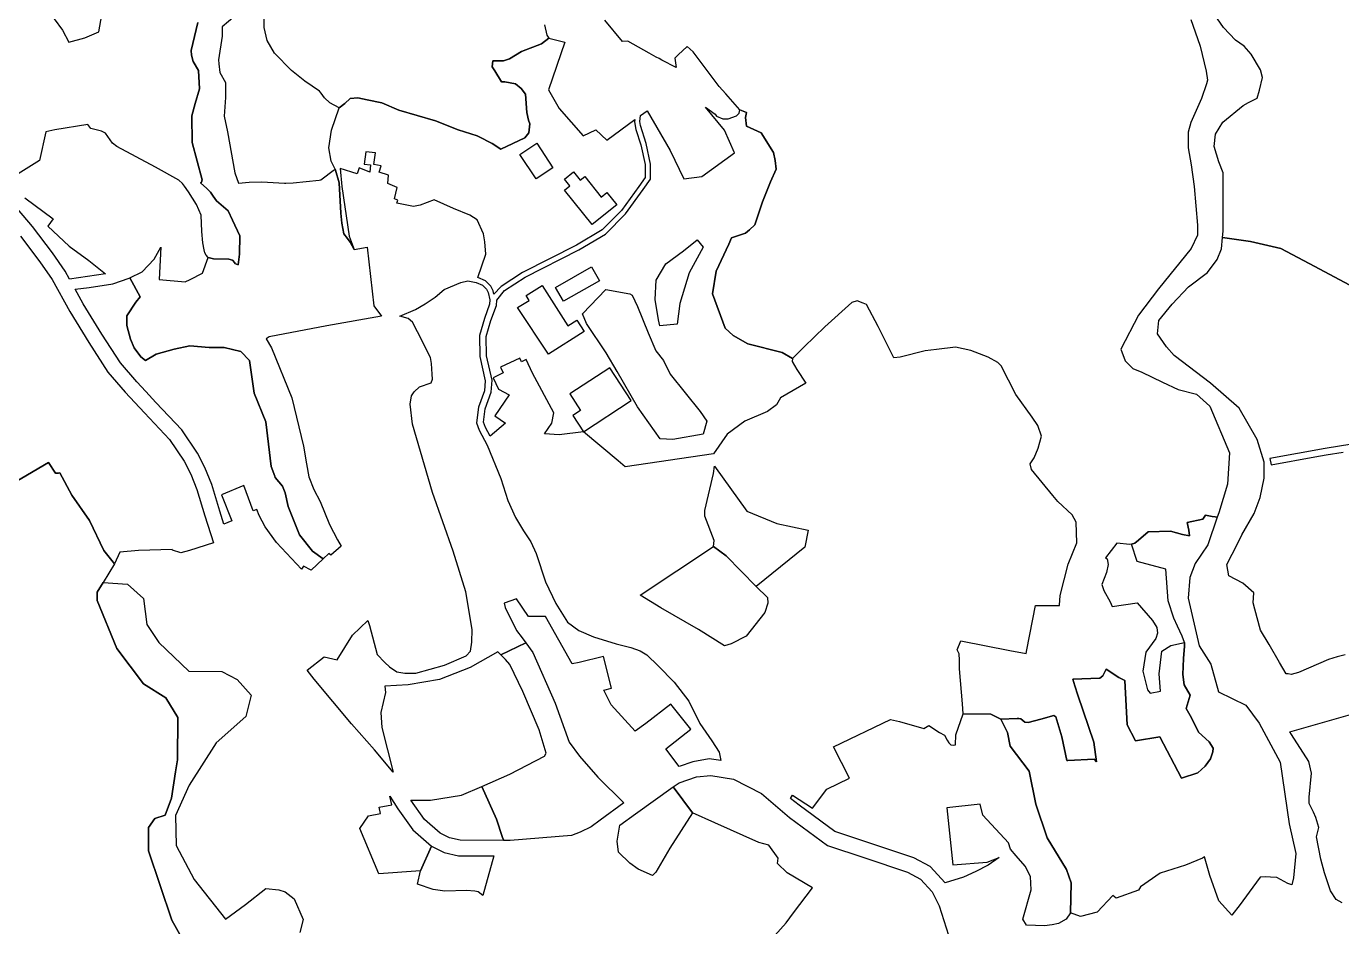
# Model space of a CAD drawing. Header units: millimetres. Extents: x 35444746 to 35449000, y 3482000 to 3488437.
# Drawn here: x 35447122 to 35447630, y 3485677 to 3486024 of the extents above; entities that cross this region are included whole.
import ezdxf

# ---------------------------------------------------------------- set-up
doc = ezdxf.new("R2010")
doc.units = ezdxf.units.MM
doc.layers.add('0203.02旱地整理', color=9, linetype='Continuous', true_color=0x808080)
doc.layers.add('0204.02水田整理', color=9, linetype='Continuous', true_color=0x808080)

msp = doc.modelspace()

# ---------------------------------------------------------------- linework, layer by layer
at = {"layer": '0203.02旱地整理', "color": 41}
for points in [[(35447188.288, 3486025.82), (35447185.812, 3486015.092), (35447185.883, 3486013.283), (35447186.524, 3486010.813), (35447188.554, 3486007.266), (35447188.919, 3486000.278), (35447187.36, 3485994.582), (35447186.074, 3485989.884), (35447186.188, 3485979.484), (35447190.032, 3485965.094), (35447189.78, 3485964.275), (35447189.305, 3485964.026), (35447191.815, 3485961.799), (35447193.249, 3485960.375), (35447194.306, 3485958.771), (35447195.489, 3485956.978), (35447200.057, 3485953.174), (35447201.71, 3485949.564), (35447204.504, 3485943.465), (35447204.375, 3485936.494), (35447203.933, 3485932.383), (35447202.599, 3485932.845), (35447202.548, 3485933.061), (35447201.735, 3485934.133), (35447200.343, 3485934.552), (35447194.343, 3485934.697), (35447192.376, 3485935.203), (35447191.561, 3485936.029), (35447190.993, 3485937.018), (35447190.755, 3485938.168), (35447190.198, 3485940.798), (35447189.816, 3485945.151), (35447189.612, 3485951.472), (35447187.753, 3485955.671), (35447184.666, 3485960.452), (35447183.195, 3485962.661), (35447182.471, 3485963.75), (35447181.002, 3485964.991), (35447172.007, 3485969.975), (35447157.123, 3485978.036), (35447155.47, 3485979.214), (35447152.707, 3485983.099), (35447151.127, 3485983.954), (35447147.066, 3485984.881), (35447145.949, 3485986.506), (35447133.232, 3485984.393), (35447129.693, 3485983.712), (35447127.298, 3485972.644), (35447116.002, 3485965.481)], [(35447188.288, 3486025.82), (35447185.812, 3486015.092), (35447185.883, 3486013.283), (35447186.524, 3486010.813), (35447188.554, 3486007.266), (35447188.919, 3486000.278), (35447187.36, 3485994.582), (35447186.074, 3485989.884), (35447186.188, 3485979.484), (35447190.032, 3485965.094), (35447189.78, 3485964.275), (35447189.305, 3485964.026), (35447191.815, 3485961.799), (35447193.249, 3485960.375), (35447194.306, 3485958.771), (35447195.489, 3485956.978), (35447200.057, 3485953.174), (35447201.71, 3485949.564), (35447204.504, 3485943.465), (35447204.375, 3485936.494), (35447203.933, 3485932.383), (35447202.599, 3485932.845), (35447202.548, 3485933.061), (35447201.735, 3485934.133), (35447200.343, 3485934.552), (35447194.343, 3485934.697), (35447192.376, 3485935.203), (35447191.561, 3485936.029), (35447190.993, 3485937.018), (35447190.755, 3485938.168), (35447190.198, 3485940.798), (35447189.816, 3485945.151), (35447189.612, 3485951.472), (35447187.753, 3485955.671), (35447184.666, 3485960.452), (35447183.195, 3485962.661), (35447182.471, 3485963.75), (35447181.002, 3485964.991), (35447172.007, 3485969.975), (35447157.123, 3485978.036), (35447155.47, 3485979.214), (35447152.707, 3485983.099), (35447151.127, 3485983.954), (35447147.066, 3485984.881), (35447145.949, 3485986.506), (35447133.232, 3485984.393), (35447129.693, 3485983.712), (35447127.298, 3485972.644), (35447116.002, 3485965.481)], [(35447132.951, 3486027.268), (35447136.113, 3486022.918), (35447138.59, 3486018.189), (35447144.762, 3486019.972), (35447150.089, 3486022.218), (35447151.276, 3486028.849)], [(35447132.951, 3486027.268), (35447136.113, 3486022.918), (35447138.59, 3486018.189), (35447144.762, 3486019.972), (35447150.089, 3486022.218), (35447151.276, 3486028.849)], [(35447121.605, 3485958.201), (35447132.474, 3485950.131), (35447130.444, 3485947.291), (35447138.683, 3485939.55), (35447146.238, 3485933.984), (35447152.65, 3485928.865), (35447145.786, 3485927.775), (35447138.856, 3485926.858), (35447137.2, 3485929.852), (35447132.277, 3485936.997), (35447124.577, 3485947.101), (35447118.783, 3485953.971)], [(35447121.605, 3485958.201), (35447132.474, 3485950.131), (35447130.444, 3485947.291), (35447138.683, 3485939.55), (35447146.238, 3485933.984), (35447152.65, 3485928.865), (35447145.786, 3485927.775), (35447138.856, 3485926.858), (35447137.2, 3485929.852), (35447132.277, 3485936.997), (35447124.577, 3485947.101), (35447118.783, 3485953.971)], [(35447119.895, 3485943.346), (35447127.418, 3485933.475), (35447132.092, 3485926.69), (35447138.959, 3485914.283), (35447146.227, 3485902.346), (35447153.644, 3485890.975), (35447160.352, 3485883.193), (35447167.714, 3485875.189), (35447177.403, 3485864.91), (35447183.038, 3485856.58), (35447185.606, 3485851.605), (35447188.005, 3485845.654), (35447191.027, 3485835.554), (35447194.412, 3485825.02), (35447185.098, 3485822.183), (35447181.756, 3485821.229), (35447178.589, 3485822.226), (35447178.428, 3485822.478), (35447165.419, 3485822.073), (35447158.252, 3485821.504), (35447156.225, 3485816.979), (35447152.077, 3485822.133), (35447146.503, 3485833.636), (35447139.69, 3485843.509), (35447135.06, 3485852.132), (35447134.548, 3485851.917), (35447133.398, 3485851.92), (35447130.738, 3485856.043), (35447097.546, 3485836.612)], [(35447119.895, 3485943.346), (35447127.418, 3485933.475), (35447132.092, 3485926.69), (35447138.959, 3485914.283), (35447146.227, 3485902.346), (35447153.644, 3485890.975), (35447160.352, 3485883.193), (35447167.714, 3485875.189), (35447177.403, 3485864.91), (35447183.038, 3485856.58), (35447185.606, 3485851.605), (35447188.005, 3485845.654), (35447191.027, 3485835.554), (35447194.412, 3485825.02), (35447185.098, 3485822.183), (35447181.756, 3485821.229), (35447178.589, 3485822.226), (35447178.428, 3485822.478), (35447165.419, 3485822.073), (35447158.252, 3485821.504), (35447156.225, 3485816.979), (35447152.077, 3485822.133), (35447146.503, 3485833.636), (35447139.69, 3485843.509), (35447135.06, 3485852.132), (35447134.548, 3485851.917), (35447133.398, 3485851.92), (35447130.738, 3485856.043), (35447097.546, 3485836.612)], [(35447185.522, 3485666.703), (35447178.349, 3485679.552), (35447169.267, 3485706.213), (35447169.28, 3485709.228), (35447169.307, 3485715.249), (35447171.787, 3485718.689), (35447175.737, 3485719.986), (35447178.122, 3485726.566), (35447179.749, 3485736.728), (35447180.484, 3485741.316), (35447180.557, 3485757.716), (35447175.999, 3485765.281), (35447167.415, 3485770.699), (35447157.137, 3485784.366), (35447149.486, 3485802.808), (35447149.521, 3485806.063), (35447151.819, 3485809.804), (35447161.192, 3485809.113), (35447167.394, 3485803.592), (35447168.627, 3485793.545), (35447173.315, 3485786.673), (35447184.896, 3485775.603), (35447197.551, 3485775.479), (35447203.507, 3485772.378), (35447208.966, 3485766.302), (35447206.856, 3485758.117), (35447195.372, 3485747.945), (35447184.967, 3485731.545), (35447179.765, 3485719.946), (35447179.965, 3485708.346), (35447186.862, 3485695.234), (35447198.951, 3485679.893), (35447206.77, 3485685.576), (35447214.602, 3485691.722), (35447219.605, 3485691.188), (35447222.058, 3485690.468), (35447225.474, 3485687.677), (35447228.949, 3485679.743), (35447227.702, 3485674.769)], [(35447185.522, 3485666.703), (35447178.349, 3485679.552), (35447169.267, 3485706.213), (35447169.28, 3485709.228), (35447169.307, 3485715.249), (35447171.787, 3485718.689), (35447175.737, 3485719.986), (35447178.122, 3485726.566), (35447179.749, 3485736.728), (35447180.484, 3485741.316), (35447180.557, 3485757.716), (35447175.999, 3485765.281), (35447167.415, 3485770.699), (35447157.137, 3485784.366), (35447149.486, 3485802.808), (35447149.521, 3485806.063), (35447151.819, 3485809.804), (35447161.192, 3485809.113), (35447167.394, 3485803.592), (35447168.627, 3485793.545), (35447173.315, 3485786.673), (35447184.896, 3485775.603), (35447197.551, 3485775.479), (35447203.507, 3485772.378), (35447208.966, 3485766.302), (35447206.856, 3485758.117), (35447195.372, 3485747.945), (35447184.967, 3485731.545), (35447179.765, 3485719.946), (35447179.965, 3485708.346), (35447186.862, 3485695.234), (35447198.951, 3485679.893), (35447206.77, 3485685.576), (35447214.602, 3485691.722), (35447219.605, 3485691.188), (35447222.058, 3485690.468), (35447225.474, 3485687.677), (35447228.949, 3485679.743), (35447227.702, 3485674.769)], [(35447402.166, 3485663.826), (35447415.242, 3485678.492), (35447418.087, 3485682.357), (35447425.437, 3485692.038), (35447415.711, 3485697.752), (35447411.955, 3485701.421), (35447412.128, 3485703.385), (35447408.549, 3485708.477), (35447404.788, 3485709.477), (35447387.794, 3485717.087), (35447379.134, 3485720.893), (35447371.684, 3485730.888), (35447373.954, 3485732.5), (35447380.753, 3485734.776), (35447386.279, 3485735.277), (35447395.022, 3485733.924), (35447405.769, 3485728.342), (35447416.605, 3485719.174), (35447431.207, 3485708.363), (35447445.673, 3485703.575), (35447462.085, 3485698.049), (35447467.04, 3485695.38), (35447471.583, 3485690.468), (35447474.334, 3485684.985), (35447477.883, 3485673.68)], [(35447402.166, 3485663.826), (35447415.242, 3485678.492), (35447418.087, 3485682.357), (35447425.437, 3485692.038), (35447415.711, 3485697.752), (35447411.955, 3485701.421), (35447412.128, 3485703.385), (35447408.549, 3485708.477), (35447404.788, 3485709.477), (35447387.794, 3485717.087), (35447379.134, 3485720.893), (35447371.684, 3485730.888), (35447373.954, 3485732.5), (35447380.753, 3485734.776), (35447386.279, 3485735.277), (35447395.022, 3485733.924), (35447405.769, 3485728.342), (35447416.605, 3485719.174), (35447431.207, 3485708.363), (35447445.673, 3485703.575), (35447462.085, 3485698.049), (35447467.04, 3485695.38), (35447471.583, 3485690.468), (35447474.334, 3485684.985), (35447477.883, 3485673.68)]]:
    msp.add_lwpolyline(points, dxfattribs=at)
for points in [[(35447323.72, 3486019.763), (35447329.955, 3486018.228), (35447323.628, 3485999.8), (35447327.738, 3485992.601), (35447336.993, 3485982.112), (35447341.811, 3485984.458), (35447346.092, 3485980.452), (35447356.963, 3485988.376), (35447356.817, 3485987.488), (35447357.327, 3485984.586), (35447359.27, 3485978.657), (35447360.913, 3485971.01), (35447360.899, 3485966.049), (35447358.448, 3485962.544), (35447351.787, 3485953.283), (35447344.292, 3485945.788), (35447334.377, 3485939.867), (35447313.615, 3485929.325), (35447305.373, 3485924.026), (35447302.527, 3485921.074), (35447302.259, 3485922.261), (35447301.368, 3485924.146), (35447299.251, 3485926.118), (35447296.371, 3485927.487), (35447299.38, 3485936.419), (35447299.02, 3485941.202), (35447298.543, 3485944.312), (35447296.032, 3485949.64), (35447293.26, 3485951.452), (35447286.952, 3485954.055), (35447279.527, 3485957.36), (35447274.039, 3485955.341), (35447271.584, 3485954.78), (35447265.086, 3485956.109), (35447265.543, 3485957.23), (35447264.157, 3485957.811), (35447265.249, 3485962.138), (35447261.58, 3485963.716), (35447261.928, 3485966.902), (35447258.338, 3485968.071), (35447259.091, 3485970.518), (35447256.276, 3485971.108), (35447256.877, 3485975.54), (35447253.156, 3485975.907), (35447252.498, 3485971.138), (35447254.906, 3485970.882), (35447254.741, 3485968.095), (35447250.582, 3485969.758), (35447249.83, 3485967.392), (35447243.269, 3485969.558), (35447243.911, 3485962.525), (35447246.76, 3485943.439), (35447248.63, 3485938.211), (35447247.037, 3485941.13), (35447246.034, 3485942.462), (35447244.675, 3485944.268), (35447243.881, 3485948.465), (35447243.496, 3485952.33), (35447242.834, 3485963.922), (35447241.47, 3485968.862), (35447241.259, 3485969.299), (35447241.053, 3485969.727), (35447239.812, 3485972.303), (35447238.903, 3485977.505), (35447239.862, 3485984.309), (35447242.859, 3485992.933), (35447244.983, 3485994.582), (35447247.055, 3485996.545), (35447250.021, 3485996.772), (35447253.639, 3485996.007), (35447259.312, 3485994.816), (35447265.88, 3485991.973), (35447280.034, 3485987.848), (35447288.692, 3485984.412), (35447296.019, 3485982.136), (35447296.606, 3485981.842), (35447301.857, 3485979.21), (35447305.178, 3485977.016), (35447314.492, 3485981.323), (35447316.076, 3485983.298), (35447316.347, 3485986.687), (35447315.86, 3485988.096), (35447315.178, 3485991.093), (35447314.718, 3485998.166), (35447313.062, 3486000.392), (35447310.837, 3486002.23), (35447306.782, 3486002.92), (35447305.433, 3486002.946), (35447302.87, 3486007.162), (35447301.848, 3486008.679), (35447302.081, 3486011.006), (35447306.255, 3486011.028), (35447308.578, 3486011.8), (35447313.159, 3486014.704), (35447320.945, 3486017.662)], [(35447323.72, 3486019.763), (35447329.955, 3486018.228), (35447323.628, 3485999.8), (35447327.738, 3485992.601), (35447336.993, 3485982.112), (35447341.811, 3485984.458), (35447346.092, 3485980.452), (35447356.963, 3485988.376), (35447356.817, 3485987.488), (35447357.327, 3485984.586), (35447359.27, 3485978.657), (35447360.913, 3485971.01), (35447360.899, 3485966.049), (35447358.448, 3485962.544), (35447351.787, 3485953.283), (35447344.292, 3485945.788), (35447334.377, 3485939.867), (35447313.615, 3485929.325), (35447305.373, 3485924.026), (35447302.527, 3485921.074), (35447302.259, 3485922.261), (35447301.368, 3485924.146), (35447299.251, 3485926.118), (35447296.371, 3485927.487), (35447299.38, 3485936.419), (35447299.02, 3485941.202), (35447298.543, 3485944.312), (35447296.032, 3485949.64), (35447293.26, 3485951.452), (35447286.952, 3485954.055), (35447279.527, 3485957.36), (35447274.039, 3485955.341), (35447271.584, 3485954.78), (35447265.086, 3485956.109), (35447265.543, 3485957.23), (35447264.157, 3485957.811), (35447265.249, 3485962.138), (35447261.58, 3485963.716), (35447261.928, 3485966.902), (35447258.338, 3485968.071), (35447259.091, 3485970.518), (35447256.276, 3485971.108), (35447256.877, 3485975.54), (35447253.156, 3485975.907), (35447252.498, 3485971.138), (35447254.906, 3485970.882), (35447254.741, 3485968.095), (35447250.582, 3485969.758), (35447249.83, 3485967.392), (35447243.269, 3485969.558), (35447243.911, 3485962.525), (35447246.76, 3485943.439), (35447248.63, 3485938.211), (35447247.037, 3485941.13), (35447246.034, 3485942.462), (35447244.675, 3485944.268), (35447243.881, 3485948.465), (35447243.496, 3485952.33), (35447242.834, 3485963.922), (35447241.47, 3485968.862), (35447241.259, 3485969.299), (35447241.053, 3485969.727), (35447239.812, 3485972.303), (35447238.903, 3485977.505), (35447239.862, 3485984.309), (35447242.859, 3485992.933), (35447244.983, 3485994.582), (35447247.055, 3485996.545), (35447250.021, 3485996.772), (35447253.639, 3485996.007), (35447259.312, 3485994.816), (35447265.88, 3485991.973), (35447280.034, 3485987.848), (35447288.692, 3485984.412), (35447296.019, 3485982.136), (35447296.606, 3485981.842), (35447301.857, 3485979.21), (35447305.178, 3485977.016), (35447314.492, 3485981.323), (35447316.076, 3485983.298), (35447316.347, 3485986.687), (35447315.86, 3485988.096), (35447315.178, 3485991.093), (35447314.718, 3485998.166), (35447313.062, 3486000.392), (35447310.837, 3486002.23), (35447306.782, 3486002.92), (35447305.433, 3486002.946), (35447302.87, 3486007.162), (35447301.848, 3486008.679), (35447302.081, 3486011.006), (35447306.255, 3486011.028), (35447308.578, 3486011.8), (35447313.159, 3486014.704), (35447320.945, 3486017.662)], [(35447384.126, 3485993.188), (35447387.868, 3485990.496), (35447388.45, 3485989.655), (35447390.792, 3485988.723), (35447392.886, 3485988.713), (35447396.076, 3485989.871), (35447397.169, 3485990.872), (35447397.426, 3485992.127), (35447399.981, 3485991.155), (35447399.635, 3485989.147), (35447399.924, 3485985.898), (35447405.617, 3485983.313), (35447410.364, 3485975.644), (35447411.018, 3485972.637), (35447411.441, 3485969.223), (35447409.25, 3485964.336), (35447406.211, 3485956.673), (35447403.157, 3485947.805), (35447401.173, 3485945.857), (35447399.527, 3485944.575), (35447394.242, 3485942.772), (35447393.147, 3485940.321), (35447388.234, 3485929.941), (35447386.814, 3485921.127), (35447391.726, 3485907.924), (35447394.863, 3485905.009), (35447400.485, 3485901.916), (35447413.732, 3485898.457), (35447417.689, 3485896.169), (35447417.601, 3485895.089), (35447419.332, 3485891.922), (35447422.915, 3485886.672), (35447413.142, 3485881.083), (35447411.526, 3485878.26), (35447408.108, 3485875.777), (35447399.394, 3485872.042), (35447392.478, 3485866.987), (35447387.192, 3485859.441), (35447353.208, 3485854.435), (35447350.512, 3485856.686), (35447337.08, 3485867.905), (35447355.55, 3485879.955), (35447347.3, 3485892.601), (35447331.823, 3485882.503), (35447335.975, 3485876.139), (35447332.982, 3485874.187), (35447337.08, 3485867.905), (35447327.686, 3485866.809), (35447322.089, 3485867.16), (35447324.886, 3485871.266), (35447325.629, 3485875.29), (35447317.404, 3485890.516), (35447314.924, 3485895.76), (35447313.184, 3485894.938), (35447312.528, 3485896.326), (35447305.118, 3485892.826), (35447306.165, 3485890.608), (35447302.212, 3485888.741), (35447304.302, 3485884.321), (35447308.428, 3485882.145), (35447302.926, 3485874.087), (35447307.024, 3485871.294), (35447301.047, 3485866.196), (35447299.253, 3485869.525), (35447298.535, 3485871.65), (35447299.157, 3485876.776), (35447301.531, 3485883.184), (35447301.806, 3485887.826), (35447299.746, 3485897.279), (35447299.565, 3485904.672), (35447301.387, 3485910.798), (35447303.476, 3485916.644), (35447303.712, 3485918.738), (35447306.65, 3485922.47), (35447314.61, 3485927.588), (35447335.345, 3485938.116), (35447345.53, 3485944.198), (35447353.313, 3485951.981), (35447360.082, 3485961.393), (35447362.896, 3485965.417), (35447362.913, 3485971.222), (35447361.212, 3485979.14), (35447359.118, 3485986.102), (35447358.847, 3485987.652), (35447359.097, 3485989.931), (35447361.617, 3485991.768), (35447370.568, 3485976.472), (35447375.793, 3485965.499), (35447382.72, 3485966.438), (35447395.343, 3485975.534), (35447391.542, 3485984.342)], [(35447384.126, 3485993.188), (35447387.868, 3485990.496), (35447388.45, 3485989.655), (35447390.792, 3485988.723), (35447392.886, 3485988.713), (35447396.076, 3485989.871), (35447397.169, 3485990.872), (35447397.426, 3485992.127), (35447399.981, 3485991.155), (35447399.635, 3485989.147), (35447399.924, 3485985.898), (35447405.617, 3485983.313), (35447410.364, 3485975.644), (35447411.018, 3485972.637), (35447411.441, 3485969.223), (35447409.25, 3485964.336), (35447406.211, 3485956.673), (35447403.157, 3485947.805), (35447401.173, 3485945.857), (35447399.527, 3485944.575), (35447394.242, 3485942.772), (35447393.147, 3485940.321), (35447388.234, 3485929.941), (35447386.814, 3485921.127), (35447391.726, 3485907.924), (35447394.863, 3485905.009), (35447400.485, 3485901.916), (35447413.732, 3485898.457), (35447417.689, 3485896.169), (35447417.601, 3485895.089), (35447419.332, 3485891.922), (35447422.915, 3485886.672), (35447413.142, 3485881.083), (35447411.526, 3485878.26), (35447408.108, 3485875.777), (35447399.394, 3485872.042), (35447392.478, 3485866.987), (35447387.192, 3485859.441), (35447353.208, 3485854.435), (35447350.512, 3485856.686), (35447337.08, 3485867.905), (35447355.55, 3485879.955), (35447347.3, 3485892.601), (35447331.823, 3485882.503), (35447335.975, 3485876.139), (35447332.982, 3485874.187), (35447337.08, 3485867.905), (35447327.686, 3485866.809), (35447322.089, 3485867.16), (35447324.886, 3485871.266), (35447325.629, 3485875.29), (35447317.404, 3485890.516), (35447314.924, 3485895.76), (35447313.184, 3485894.938), (35447312.528, 3485896.326), (35447305.118, 3485892.826), (35447306.165, 3485890.608), (35447302.212, 3485888.741), (35447304.302, 3485884.321), (35447308.428, 3485882.145), (35447302.926, 3485874.087), (35447307.024, 3485871.294), (35447301.047, 3485866.196), (35447299.253, 3485869.525), (35447298.535, 3485871.65), (35447299.157, 3485876.776), (35447301.531, 3485883.184), (35447301.806, 3485887.826), (35447299.746, 3485897.279), (35447299.565, 3485904.672), (35447301.387, 3485910.798), (35447303.476, 3485916.644), (35447303.712, 3485918.738), (35447306.65, 3485922.47), (35447314.61, 3485927.588), (35447335.345, 3485938.116), (35447345.53, 3485944.198), (35447353.313, 3485951.981), (35447360.082, 3485961.393), (35447362.896, 3485965.417), (35447362.913, 3485971.222), (35447361.212, 3485979.14), (35447359.118, 3485986.102), (35447358.847, 3485987.652), (35447359.097, 3485989.931), (35447361.617, 3485991.768), (35447370.568, 3485976.472), (35447375.793, 3485965.499), (35447382.72, 3485966.438), (35447395.343, 3485975.534), (35447391.542, 3485984.342)], [(35447312.558, 3485974.96), (35447319.04, 3485979.232), (35447325.297, 3485969.737), (35447318.815, 3485965.466)], [(35447312.558, 3485974.96), (35447319.04, 3485979.232), (35447325.297, 3485969.737), (35447318.815, 3485965.466)], [(35447340.431, 3485947.874), (35447329.735, 3485961.129), (35447331.884, 3485962.863), (35447329.799, 3485965.446), (35447333.236, 3485968.221), (35447335.875, 3485964.952), (35447337.621, 3485966.361), (35447343.974, 3485958.49), (35447346.112, 3485960.215), (35447349.903, 3485955.517)], [(35447340.431, 3485947.874), (35447329.735, 3485961.129), (35447331.884, 3485962.863), (35447329.799, 3485965.446), (35447333.236, 3485968.221), (35447335.875, 3485964.952), (35447337.621, 3485966.361), (35447343.974, 3485958.49), (35447346.112, 3485960.215), (35447349.903, 3485955.517)], [(35447380.941, 3485941.98), (35447383.243, 3485939.159), (35447377.823, 3485929.262), (35447374.296, 3485917.455), (35447373.284, 3485909.437), (35447366.536, 3485908.807), (35447366.008, 3485911.13), (35447364.687, 3485918.946), (35447365.146, 3485926.424), (35447368.854, 3485932.685), (35447375.644, 3485937.796)], [(35447380.941, 3485941.98), (35447383.243, 3485939.159), (35447377.823, 3485929.262), (35447374.296, 3485917.455), (35447373.284, 3485909.437), (35447366.536, 3485908.807), (35447366.008, 3485911.13), (35447364.687, 3485918.946), (35447365.146, 3485926.424), (35447368.854, 3485932.685), (35447375.644, 3485937.796)], [(35447329.331, 3485918.28), (35447326.281, 3485923.612), (35447340.167, 3485931.555), (35447343.217, 3485926.224)], [(35447329.331, 3485918.28), (35447326.281, 3485923.612), (35447340.167, 3485931.555), (35447343.217, 3485926.224)], [(35447162.153, 3485927.304), (35447166.12, 3485919.931), (35447164.449, 3485917.901), (35447160.902, 3485912.617), (35447160.959, 3485908.942), (35447162.394, 3485903.706), (35447163.734, 3485900.268), (35447166.324, 3485896.904), (35447168.168, 3485895.407), (35447172.237, 3485897.915), (35447179.188, 3485899.751), (35447185.26, 3485901.022), (35447192.714, 3485900.48), (35447198.532, 3485900.442), (35447204.869, 3485898.924), (35447208.293, 3485895.461), (35447210.011, 3485882.834), (35447214.606, 3485871.744), (35447216.621, 3485854.527), (35447217.969, 3485850.76), (35447218.149, 3485850.257), (35447221.034, 3485846.978), (35447221.999, 3485844.351), (35447223.192, 3485839.102), (35447227.541, 3485828.181), (35447232.576, 3485821.841), (35447236.733, 3485818.942), (35447232.032, 3485814.499), (35447229.057, 3485816.121), (35447228.375, 3485814.869), (35447218.736, 3485825.225), (35447214.292, 3485831.206), (35447211.957, 3485835.625), (35447211.097, 3485837.989), (35447209.716, 3485837.398), (35447206.045, 3485847.184), (35447197.397, 3485843.636), (35447201.435, 3485833.565), (35447198.369, 3485832.317), (35447196.758, 3485837.332), (35447193.674, 3485847.64), (35447191.066, 3485854.108), (35447188.207, 3485859.648), (35447182.101, 3485868.673), (35447172.105, 3485879.278), (35447168.295, 3485883.42), (35447164.834, 3485887.184), (35447158.45, 3485894.589), (35447151.303, 3485905.546), (35447144.148, 3485917.297), (35447141.041, 3485922.91), (35447146.391, 3485923.618), (35447155.501, 3485925.066), (35447161.833, 3485927.144)], [(35447162.153, 3485927.304), (35447166.12, 3485919.931), (35447164.449, 3485917.901), (35447160.902, 3485912.617), (35447160.959, 3485908.942), (35447162.394, 3485903.706), (35447163.734, 3485900.268), (35447166.324, 3485896.904), (35447168.168, 3485895.407), (35447172.237, 3485897.915), (35447179.188, 3485899.751), (35447185.26, 3485901.022), (35447192.714, 3485900.48), (35447198.532, 3485900.442), (35447204.869, 3485898.924), (35447208.293, 3485895.461), (35447210.011, 3485882.834), (35447214.606, 3485871.744), (35447216.621, 3485854.527), (35447217.969, 3485850.76), (35447218.149, 3485850.257), (35447221.034, 3485846.978), (35447221.999, 3485844.351), (35447223.192, 3485839.102), (35447227.541, 3485828.181), (35447232.576, 3485821.841), (35447236.733, 3485818.942), (35447232.032, 3485814.499), (35447229.057, 3485816.121), (35447228.375, 3485814.869), (35447218.736, 3485825.225), (35447214.292, 3485831.206), (35447211.957, 3485835.625), (35447211.097, 3485837.989), (35447209.716, 3485837.398), (35447206.045, 3485847.184), (35447197.397, 3485843.636), (35447201.435, 3485833.565), (35447198.369, 3485832.317), (35447196.758, 3485837.332), (35447193.674, 3485847.64), (35447191.066, 3485854.108), (35447188.207, 3485859.648), (35447182.101, 3485868.673), (35447172.105, 3485879.278), (35447168.295, 3485883.42), (35447164.834, 3485887.184), (35447158.45, 3485894.589), (35447151.303, 3485905.546), (35447144.148, 3485917.297), (35447141.041, 3485922.91), (35447146.391, 3485923.618), (35447155.501, 3485925.066), (35447161.833, 3485927.144)], [(35447266.259, 3485912.549), (35447272.329, 3485915.153), (35447276.038, 3485917.332), (35447279.917, 3485919.809), (35447283.382, 3485922.759), (35447289.739, 3485925.459), (35447292.52, 3485926.19), (35447295.745, 3485925.571), (35447298.113, 3485924.445), (35447299.724, 3485922.944), (35447300.358, 3485921.604), (35447300.971, 3485918.888), (35447300.902, 3485917.166), (35447298.92, 3485911.619), (35447296.956, 3485905.017), (35447297.154, 3485896.967), (35447299.19, 3485887.622), (35447298.959, 3485883.724), (35447296.613, 3485877.392), (35447295.883, 3485871.378), (35447296.861, 3485868.486), (35447299.944, 3485862.762), (35447305.262, 3485849.87), (35447307.94, 3485841.458), (35447310.899, 3485834.867), (35447314.007, 3485829.736), (35447316.808, 3485825.505), (35447318.902, 3485820.952), (35447322.401, 3485810.022), (35447326.484, 3485801.632), (35447330.975, 3485794.532), (35447335.264, 3485791.307), (35447340.948, 3485788.778), (35447349.642, 3485786.168), (35447355.359, 3485784.691), (35447359.002, 3485783.382), (35447361.55, 3485781.88), (35447365.91, 3485777.636), (35447372.12, 3485771.37), (35447377.746, 3485764.032), (35447381.918, 3485755.428), (35447386.587, 3485748.729), (35447389.437, 3485744.259), (35447390.05, 3485741.067), (35447385.525, 3485741.755), (35447379.25, 3485740.6), (35447373.963, 3485738.814), (35447368.844, 3485745.559), (35447378.498, 3485753.146), (35447370.832, 3485762.901), (35447361.178, 3485755.314), (35447357.033, 3485752.474), (35447347.735, 3485762.59), (35447344.959, 3485768.285), (35447347.854, 3485769.014), (35447344.766, 3485781.271), (35447335.46, 3485778.927), (35447332.761, 3485778.401), (35447322.488, 3485796.667), (35447315.942, 3485796.667), (35447311.226, 3485803.509), (35447306.507, 3485801.843), (35447306.856, 3485800.158), (35447311.296, 3485791.257), (35447313.495, 3485788.447), (35447314.895, 3485786.508), (35447305.165, 3485781.869), (35447303.99, 3485783.013), (35447293.333, 3485777.011), (35447281.538, 3485772.323), (35447269.427, 3485770.253), (35447260.432, 3485769.805), (35447260.753, 3485767.318), (35447258.967, 3485759.595), (35447259.268, 3485753.863), (35447263.655, 3485736.562), (35447256.441, 3485745.264), (35447247.621, 3485755.205), (35447233.264, 3485772.483), (35447230.471, 3485775.954), (35447236.999, 3485781.124), (35447242.017, 3485779.948), (35447248.053, 3485789.43), (35447253.886, 3485795.079), (35447254.497, 3485793.189), (35447257.554, 3485781.954), (35447260.442, 3485778.884), (35447262.318, 3485777.23), (35447265.096, 3485775.323), (35447268.212, 3485774.81), (35447272.48, 3485774.782), (35447283.417, 3485777.91), (35447291.895, 3485781.546), (35447293.466, 3485783.26), (35447294.064, 3485786.785), (35447294.179, 3485791.627), (35447291.649, 3485806.171), (35447286.83, 3485821.88), (35447278.855, 3485844.505), (35447271.152, 3485870.903), (35447270.3, 3485878.542), (35447270.814, 3485881.822), (35447271.809, 3485883.293), (35447273.793, 3485885.331), (35447278.316, 3485886.778), (35447278.818, 3485888.17), (35447278.749, 3485890.141), (35447278.448, 3485894.247), (35447278.135, 3485896.547), (35447273.113, 3485906.512), (35447271.168, 3485910.218), (35447269.454, 3485911.625)], [(35447266.259, 3485912.549), (35447272.329, 3485915.153), (35447276.038, 3485917.332), (35447279.917, 3485919.809), (35447283.382, 3485922.759), (35447289.739, 3485925.459), (35447292.52, 3485926.19), (35447295.745, 3485925.571), (35447298.113, 3485924.445), (35447299.724, 3485922.944), (35447300.358, 3485921.604), (35447300.971, 3485918.888), (35447300.902, 3485917.166), (35447298.92, 3485911.619), (35447296.956, 3485905.017), (35447297.154, 3485896.967), (35447299.19, 3485887.622), (35447298.959, 3485883.724), (35447296.613, 3485877.392), (35447295.883, 3485871.378), (35447296.861, 3485868.486), (35447299.944, 3485862.762), (35447305.262, 3485849.87), (35447307.94, 3485841.458), (35447310.899, 3485834.867), (35447314.007, 3485829.736), (35447316.808, 3485825.505), (35447318.902, 3485820.952), (35447322.401, 3485810.022), (35447326.484, 3485801.632), (35447330.975, 3485794.532), (35447335.264, 3485791.307), (35447340.948, 3485788.778), (35447349.642, 3485786.168), (35447355.359, 3485784.691), (35447359.002, 3485783.382), (35447361.55, 3485781.88), (35447365.91, 3485777.636), (35447372.12, 3485771.37), (35447377.746, 3485764.032), (35447381.918, 3485755.428), (35447386.587, 3485748.729), (35447389.437, 3485744.259), (35447390.05, 3485741.067), (35447385.525, 3485741.755), (35447379.25, 3485740.6), (35447373.963, 3485738.814), (35447368.844, 3485745.559), (35447378.498, 3485753.146), (35447370.832, 3485762.901), (35447361.178, 3485755.314), (35447357.033, 3485752.474), (35447347.735, 3485762.59), (35447344.959, 3485768.285), (35447347.854, 3485769.014), (35447344.766, 3485781.271), (35447335.46, 3485778.927), (35447332.761, 3485778.401), (35447322.488, 3485796.667), (35447315.942, 3485796.667), (35447311.226, 3485803.509), (35447306.507, 3485801.843), (35447306.856, 3485800.158), (35447311.296, 3485791.257), (35447313.495, 3485788.447), (35447314.895, 3485786.508), (35447305.165, 3485781.869), (35447303.99, 3485783.013), (35447293.333, 3485777.011), (35447281.538, 3485772.323), (35447269.427, 3485770.253), (35447260.432, 3485769.805), (35447260.753, 3485767.318), (35447258.967, 3485759.595), (35447259.268, 3485753.863), (35447263.655, 3485736.562), (35447256.441, 3485745.264), (35447247.621, 3485755.205), (35447233.264, 3485772.483), (35447230.471, 3485775.954), (35447236.999, 3485781.124), (35447242.017, 3485779.948), (35447248.053, 3485789.43), (35447253.886, 3485795.079), (35447254.497, 3485793.189), (35447257.554, 3485781.954), (35447260.442, 3485778.884), (35447262.318, 3485777.23), (35447265.096, 3485775.323), (35447268.212, 3485774.81), (35447272.48, 3485774.782), (35447283.417, 3485777.91), (35447291.895, 3485781.546), (35447293.466, 3485783.26), (35447294.064, 3485786.785), (35447294.179, 3485791.627), (35447291.649, 3485806.171), (35447286.83, 3485821.88), (35447278.855, 3485844.505), (35447271.152, 3485870.903), (35447270.3, 3485878.542), (35447270.814, 3485881.822), (35447271.809, 3485883.293), (35447273.793, 3485885.331), (35447278.316, 3485886.778), (35447278.818, 3485888.17), (35447278.749, 3485890.141), (35447278.448, 3485894.247), (35447278.135, 3485896.547), (35447273.113, 3485906.512), (35447271.168, 3485910.218), (35447269.454, 3485911.625)], [(35447337.297, 3485906.633), (35447323.573, 3485897.894), (35447311.7, 3485915.817), (35447316.134, 3485918.632), (35447314.968, 3485920.468), (35447321.168, 3485924.404), (35447331.063, 3485908.818), (35447334.509, 3485911.012)], [(35447337.297, 3485906.633), (35447323.573, 3485897.894), (35447311.7, 3485915.817), (35447316.134, 3485918.632), (35447314.968, 3485920.468), (35447321.168, 3485924.404), (35447331.063, 3485908.818), (35447334.509, 3485911.012)], [(35447345.677, 3485922.757), (35447354.969, 3485921.111), (35447355.872, 3485920.695), (35447357.991, 3485916.242), (35447362.059, 3485906.102), (35447364.989, 3485899.094), (35447367.934, 3485895.378), (35447370.543, 3485890.182), (35447382.139, 3485875.775), (35447384.67, 3485871.98), (35447383.249, 3485866.971), (35447371.579, 3485864.915), (35447366.643, 3485865.185), (35447357.978, 3485877.567), (35447350.141, 3485891.181), (35447345.813, 3485898.442), (35447338.212, 3485909.75), (35447336.666, 3485913.46)], [(35447345.677, 3485922.757), (35447354.969, 3485921.111), (35447355.872, 3485920.695), (35447357.991, 3485916.242), (35447362.059, 3485906.102), (35447364.989, 3485899.094), (35447367.934, 3485895.378), (35447370.543, 3485890.182), (35447382.139, 3485875.775), (35447384.67, 3485871.98), (35447383.249, 3485866.971), (35447371.579, 3485864.915), (35447366.643, 3485865.185), (35447357.978, 3485877.567), (35447350.141, 3485891.181), (35447345.813, 3485898.442), (35447338.212, 3485909.75), (35447336.666, 3485913.46)], [(35447387.62, 3485854.723), (35447400.065, 3485837.351), (35447411.667, 3485832.535), (35447423.727, 3485830.019), (35447422.49, 3485823.463), (35447403.748, 3485808.289), (35447392.09, 3485820.055), (35447387.301, 3485823.69), (35447387.476, 3485825.989), (35447383.906, 3485835.365), (35447383.916, 3485837.499), (35447387.266, 3485851.77)], [(35447387.62, 3485854.723), (35447400.065, 3485837.351), (35447411.667, 3485832.535), (35447423.727, 3485830.019), (35447422.49, 3485823.463), (35447403.748, 3485808.289), (35447392.09, 3485820.055), (35447387.301, 3485823.69), (35447387.476, 3485825.989), (35447383.906, 3485835.365), (35447383.916, 3485837.499), (35447387.266, 3485851.77)], [(35447581.543, 3485834.947), (35447577.917, 3485824.324), (35447572.996, 3485817.108), (35447570.947, 3485811.73), (35447570.316, 3485803.734), (35447574.556, 3485785.301), (35447579.075, 3485778.29), (35447582.046, 3485767.532), (35447592.641, 3485762.431), (35447597.73, 3485755.541), (35447605.886, 3485740.409), (35447609.332, 3485716.729), (35447611.86, 3485705.205), (35447610.996, 3485695.877), (35447610.352, 3485693.071), (35447608.778, 3485693.671), (35447604.598, 3485695.999), (35447602.092, 3485696.139), (35447600.334, 3485696.237), (35447598.068, 3485696.085), (35447593.915, 3485690.311), (35447590.398, 3485685.549), (35447587.191, 3485681.384), (35447582.133, 3485686.914), (35447578.682, 3485696.772), (35447576.627, 3485703.89), (35447575.895, 3485703.448), (35447569.327, 3485700.691), (35447559.498, 3485697.616), (35447551.968, 3485692.394), (35447551.247, 3485691.116), (35447542.622, 3485687.942), (35447541.241, 3485689.037), (35447535.19, 3485682.564), (35447528.763, 3485680.971), (35447524.948, 3485682.282), (35447525.217, 3485693.927), (35447523.432, 3485699.042), (35447515.919, 3485711.267), (35447511.54, 3485724.217), (35447508.971, 3485736.993), (35447501.693, 3485746.665), (35447500.65, 3485751.941), (35447498.146, 3485757.073), (35447504.343, 3485757.282), (35447505.029, 3485757.305), (35447505.855, 3485757.136), (35447507.337, 3485755.888), (35447508.576, 3485755.716), (35447513.544, 3485757.013), (35447518.513, 3485758.476), (35447519.336, 3485757.892), (35447521.612, 3485750.191), (35447523.584, 3485741.154), (35447523.889, 3485741.166), (35447534.09, 3485741.555), (35447535.051, 3485740.642), (35447533.913, 3485748.13), (35447527.753, 3485766.29), (35447526.608, 3485769.913), (35447525.81, 3485772.438), (35447536.247, 3485772.886), (35447537.416, 3485773.794), (35447538.741, 3485776.292), (35447543.544, 3485773.128), (35447545.874, 3485771.937), (35447546.861, 3485754.805), (35447549.991, 3485748.715), (35447559.469, 3485750.192), (35447567.714, 3485734.295), (35447574.033, 3485736.29), (35447576.885, 3485738.864), (35447578.987, 3485741.692), (35447579.813, 3485744.5), (35447580.048, 3485745.893), (35447578.389, 3485748.241), (35447574.374, 3485752.081), (35447571.675, 3485757.566), (35447569.603, 3485761.173), (35447571.148, 3485766.343), (35447568.85, 3485770.344), (35447568.339, 3485774.273), (35447568.539, 3485780.484), (35447568.956, 3485785.253), (35447568.963, 3485786.681), (35447568.037, 3485789.127), (35447566.251, 3485792.966), (35447564.81, 3485796.076), (35447562.576, 3485802.727), (35447561.788, 3485814.984), (35447550.641, 3485817.826), (35447548.458, 3485824.605), (35447549.724, 3485824.928), (35447551.147, 3485826.088), (35447554.94, 3485829.268), (35447563.493, 3485829.611), (35447568.166, 3485828.249), (35447570.922, 3485827.817), (35447570.599, 3485829.992), (35447570.01, 3485832.948), (35447575.995, 3485834.242), (35447577.093, 3485835.745), (35447579.543, 3485835.243), (35447580.717, 3485835.069)], [(35447581.543, 3485834.947), (35447577.917, 3485824.324), (35447572.996, 3485817.108), (35447570.947, 3485811.73), (35447570.316, 3485803.734), (35447574.556, 3485785.301), (35447579.075, 3485778.29), (35447582.046, 3485767.532), (35447592.641, 3485762.431), (35447597.73, 3485755.541), (35447605.886, 3485740.409), (35447609.332, 3485716.729), (35447611.86, 3485705.205), (35447610.996, 3485695.877), (35447610.352, 3485693.071), (35447608.778, 3485693.671), (35447604.598, 3485695.999), (35447602.092, 3485696.139), (35447600.334, 3485696.237), (35447598.068, 3485696.085), (35447593.915, 3485690.311), (35447590.398, 3485685.549), (35447587.191, 3485681.384), (35447582.133, 3485686.914), (35447578.682, 3485696.772), (35447576.627, 3485703.89), (35447575.895, 3485703.448), (35447569.327, 3485700.691), (35447559.498, 3485697.616), (35447551.968, 3485692.394), (35447551.247, 3485691.116), (35447542.622, 3485687.942), (35447541.241, 3485689.037), (35447535.19, 3485682.564), (35447528.763, 3485680.971), (35447524.948, 3485682.282), (35447525.217, 3485693.927), (35447523.432, 3485699.042), (35447515.919, 3485711.267), (35447511.54, 3485724.217), (35447508.971, 3485736.993), (35447501.693, 3485746.665), (35447500.65, 3485751.941), (35447498.146, 3485757.073), (35447504.343, 3485757.282), (35447505.029, 3485757.305), (35447505.855, 3485757.136), (35447507.337, 3485755.888), (35447508.576, 3485755.716), (35447513.544, 3485757.013), (35447518.513, 3485758.476), (35447519.336, 3485757.892), (35447521.612, 3485750.191), (35447523.584, 3485741.154), (35447523.889, 3485741.166), (35447534.09, 3485741.555), (35447535.051, 3485740.642), (35447533.913, 3485748.13), (35447527.753, 3485766.29), (35447526.608, 3485769.913), (35447525.81, 3485772.438), (35447536.247, 3485772.886), (35447537.416, 3485773.794), (35447538.741, 3485776.292), (35447543.544, 3485773.128), (35447545.874, 3485771.937), (35447546.861, 3485754.805), (35447549.991, 3485748.715), (35447559.469, 3485750.192), (35447567.714, 3485734.295), (35447574.033, 3485736.29), (35447576.885, 3485738.864), (35447578.987, 3485741.692), (35447579.813, 3485744.5), (35447580.048, 3485745.893), (35447578.389, 3485748.241), (35447574.374, 3485752.081), (35447571.675, 3485757.566), (35447569.603, 3485761.173), (35447571.148, 3485766.343), (35447568.85, 3485770.344), (35447568.339, 3485774.273), (35447568.539, 3485780.484), (35447568.956, 3485785.253), (35447568.963, 3485786.681), (35447568.037, 3485789.127), (35447566.251, 3485792.966), (35447564.81, 3485796.076), (35447562.576, 3485802.727), (35447561.788, 3485814.984), (35447550.641, 3485817.826), (35447548.458, 3485824.605), (35447549.724, 3485824.928), (35447551.147, 3485826.088), (35447554.94, 3485829.268), (35447563.493, 3485829.611), (35447568.166, 3485828.249), (35447570.922, 3485827.817), (35447570.599, 3485829.992), (35447570.01, 3485832.948), (35447575.995, 3485834.242), (35447577.093, 3485835.745), (35447579.543, 3485835.243), (35447580.717, 3485835.069)], [(35447314.895, 3485786.508), (35447317.579, 3485782.789), (35447326.218, 3485763.252), (35447331.615, 3485748.217), (35447335.506, 3485742.815), (35447342.647, 3485734.705), (35447352.663, 3485724.723), (35447343.52, 3485718.092), (35447339.999, 3485715.554), (35447335.821, 3485713.414), (35447332.483, 3485712.188), (35447308.776, 3485710.232), (35447306.306, 3485710.244), (35447305.897, 3485711.458), (35447303.555, 3485718.406), (35447297.822, 3485731.065), (35447297.921, 3485731.108), (35447308.633, 3485735.789), (35447322.091, 3485742.768), (35447322.751, 3485743.911), (35447320.009, 3485752.929), (35447313.692, 3485767.694), (35447308.664, 3485778.195), (35447306.999, 3485780.085), (35447305.165, 3485781.869)], [(35447314.895, 3485786.508), (35447317.579, 3485782.789), (35447326.218, 3485763.252), (35447331.615, 3485748.217), (35447335.506, 3485742.815), (35447342.647, 3485734.705), (35447352.663, 3485724.723), (35447343.52, 3485718.092), (35447339.999, 3485715.554), (35447335.821, 3485713.414), (35447332.483, 3485712.188), (35447308.776, 3485710.232), (35447306.306, 3485710.244), (35447305.897, 3485711.458), (35447303.555, 3485718.406), (35447297.822, 3485731.065), (35447297.921, 3485731.108), (35447308.633, 3485735.789), (35447322.091, 3485742.768), (35447322.751, 3485743.911), (35447320.009, 3485752.929), (35447313.692, 3485767.694), (35447308.664, 3485778.195), (35447306.999, 3485780.085), (35447305.165, 3485781.869)], [(35447483.576, 3485759.093), (35447494.2, 3485758.989), (35447498.146, 3485757.073), (35447500.65, 3485751.941), (35447501.693, 3485746.665), (35447508.971, 3485736.993), (35447511.54, 3485724.217), (35447515.919, 3485711.267), (35447523.432, 3485699.042), (35447525.217, 3485693.927), (35447524.948, 3485682.282), (35447523.328, 3485679.869), (35447520.357, 3485678.238), (35447517.844, 3485677.641), (35447514.923, 3485677.293), (35447507.989, 3485677.539), (35447506.588, 3485679.931), (35447509.753, 3485691.246), (35447509.572, 3485696.287), (35447507.417, 3485700.276), (35447503.988, 3485704.368), (35447501.819, 3485706.955), (35447500.997, 3485709.286), (35447491.084, 3485720.05), (35447490.093, 3485724.239), (35447477.237, 3485722.825), (35447479.625, 3485700.874), (35447492.764, 3485701.874), (35447497.483, 3485703.724), (35447493.241, 3485700.758), (35447488.458, 3485698.318), (35447483.723, 3485696.123), (35447476.565, 3485693.918), (35447470.766, 3485700.188), (35447464.482, 3485703.573), (35447447.573, 3485709.266), (35447434.005, 3485713.757), (35447420.332, 3485723.88), (35447416.955, 3485726.504), (35447417.671, 3485727.695), (35447425.497, 3485722.7), (35447430.973, 3485730.067), (35447439.746, 3485734.241), (35447433.48, 3485746.347), (35447455.525, 3485756.946), (35447458.972, 3485756.2), (35447468.441, 3485753.509), (35447470.311, 3485754.63), (35447474.412, 3485751.896), (35447476.381, 3485750.818), (35447477.442, 3485748.921), (35447478.013, 3485747.931), (35447478.75, 3485747.188), (35447479.901, 3485747.018), (35447480.642, 3485747.179), (35447480.741, 3485750.962)], [(35447483.576, 3485759.093), (35447494.2, 3485758.989), (35447498.146, 3485757.073), (35447500.65, 3485751.941), (35447501.693, 3485746.665), (35447508.971, 3485736.993), (35447511.54, 3485724.217), (35447515.919, 3485711.267), (35447523.432, 3485699.042), (35447525.217, 3485693.927), (35447524.948, 3485682.282), (35447523.328, 3485679.869), (35447520.357, 3485678.238), (35447517.844, 3485677.641), (35447514.923, 3485677.293), (35447507.989, 3485677.539), (35447506.588, 3485679.931), (35447509.753, 3485691.246), (35447509.572, 3485696.287), (35447507.417, 3485700.276), (35447503.988, 3485704.368), (35447501.819, 3485706.955), (35447500.997, 3485709.286), (35447491.084, 3485720.05), (35447490.093, 3485724.239), (35447477.237, 3485722.825), (35447479.625, 3485700.874), (35447492.764, 3485701.874), (35447497.483, 3485703.724), (35447493.241, 3485700.758), (35447488.458, 3485698.318), (35447483.723, 3485696.123), (35447476.565, 3485693.918), (35447470.766, 3485700.188), (35447464.482, 3485703.573), (35447447.573, 3485709.266), (35447434.005, 3485713.757), (35447420.332, 3485723.88), (35447416.955, 3485726.504), (35447417.671, 3485727.695), (35447425.497, 3485722.7), (35447430.973, 3485730.067), (35447439.746, 3485734.241), (35447433.48, 3485746.347), (35447455.525, 3485756.946), (35447458.972, 3485756.2), (35447468.441, 3485753.509), (35447470.311, 3485754.63), (35447474.412, 3485751.896), (35447476.381, 3485750.818), (35447477.442, 3485748.921), (35447478.013, 3485747.931), (35447478.75, 3485747.188), (35447479.901, 3485747.018), (35447480.642, 3485747.179), (35447480.741, 3485750.962)], [(35447297.822, 3485731.065), (35447303.555, 3485718.406), (35447305.897, 3485711.458), (35447306.306, 3485710.244), (35447289.518, 3485710.326), (35447285.364, 3485711.272), (35447281.833, 3485713.077), (35447275.776, 3485718.356), (35447270.434, 3485725.858), (35447278.132, 3485725.778), (35447290.094, 3485727.688)], [(35447297.822, 3485731.065), (35447303.555, 3485718.406), (35447305.897, 3485711.458), (35447306.306, 3485710.244), (35447289.518, 3485710.326), (35447285.364, 3485711.272), (35447281.833, 3485713.077), (35447275.776, 3485718.356), (35447270.434, 3485725.858), (35447278.132, 3485725.778), (35447290.094, 3485727.688)], [(35447371.684, 3485730.888), (35447379.134, 3485720.893), (35447370.394, 3485707.343), (35447365.042, 3485698.017), (35447363.731, 3485696.799), (35447358.193, 3485699.191), (35447355.013, 3485701.529), (35447350.575, 3485705.777), (35447350.039, 3485709.987), (35447351.06, 3485716.149), (35447357.14, 3485720.558)], [(35447371.684, 3485730.888), (35447379.134, 3485720.893), (35447370.394, 3485707.343), (35447365.042, 3485698.017), (35447363.731, 3485696.799), (35447358.193, 3485699.191), (35447355.013, 3485701.529), (35447350.575, 3485705.777), (35447350.039, 3485709.987), (35447351.06, 3485716.149), (35447357.14, 3485720.558)], [(35447262.401, 3485727.328), (35447265.452, 3485722.51), (35447271.3, 3485714.299), (35447278.446, 3485708.07), (35447274.283, 3485698.557), (35447258.209, 3485697.349), (35447250.837, 3485714.897), (35447254.166, 3485719.712), (35447258.814, 3485720.62), (35447258.342, 3485723.039), (35447263.114, 3485723.97)], [(35447262.401, 3485727.328), (35447265.452, 3485722.51), (35447271.3, 3485714.299), (35447278.446, 3485708.07), (35447274.283, 3485698.557), (35447258.209, 3485697.349), (35447250.837, 3485714.897), (35447254.166, 3485719.712), (35447258.814, 3485720.62), (35447258.342, 3485723.039), (35447263.114, 3485723.97)], [(35447278.446, 3485708.07), (35447283.3, 3485705.588), (35447288.829, 3485704.33), (35447302.549, 3485704.263), (35447298.305, 3485689.072), (35447296.452, 3485690.443), (35447295.121, 3485690.754), (35447292.021, 3485690.931), (35447283.614, 3485690.724), (35447279.055, 3485691.39), (35447273.027, 3485693.384), (35447274.283, 3485698.557)], [(35447278.446, 3485708.07), (35447283.3, 3485705.588), (35447288.829, 3485704.33), (35447302.549, 3485704.263), (35447298.305, 3485689.072), (35447296.452, 3485690.443), (35447295.121, 3485690.754), (35447292.021, 3485690.931), (35447283.614, 3485690.724), (35447279.055, 3485691.39), (35447273.027, 3485693.384), (35447274.283, 3485698.557)]]:
    msp.add_lwpolyline(points, close=True, dxfattribs=at)
at = {"layer": '0204.02水田整理', "color": 51}
for points in [[(35447205.105, 3486030.351), (35447197.73, 3486024.172), (35447197.746, 3486020.494), (35447196.288, 3486011.368), (35447196.452, 3486009.863), (35447196.816, 3486006.504), (35447199.016, 3486002.731), (35447199.016, 3485996.84), (35447198.552, 3485989.654), (35447199.717, 3485983.595), (35447202.659, 3485967.832), (35447204.059, 3485963.827), (35447208.139, 3485964.198), (35447213.081, 3485964.33), (35447221.771, 3485963.863), (35447222.296, 3485963.835), (35447225.143, 3485963.99), (35447235.105, 3485965.011), (35447235.812, 3485965.166), (35447236.287, 3485965.526), (35447240.558, 3485968.768), (35447241.259, 3485969.299), (35447241.47, 3485968.862), (35447242.834, 3485963.922), (35447243.496, 3485952.33), (35447243.881, 3485948.465), (35447244.675, 3485944.268), (35447246.034, 3485942.462), (35447247.037, 3485941.13), (35447248.63, 3485938.211), (35447253.696, 3485939.098), (35447256.277, 3485916.574), (35447259.2, 3485912.514), (35447238.081, 3485908.798), (35447215.892, 3485904.514), (35447214.738, 3485903.783), (35447216.767, 3485900.322), (35447224.599, 3485880.981), (35447229.071, 3485862.402), (35447230.289, 3485855.61), (35447231.208, 3485850.486), (35447233.121, 3485845.651), (35447235.51, 3485840.979), (35447239.08, 3485832.151), (35447242.231, 3485826.267), (35447243.659, 3485823.789), (35447239.61, 3485820.284), (35447238.923, 3485821.011), (35447236.733, 3485818.942), (35447232.576, 3485821.841), (35447227.541, 3485828.181), (35447223.192, 3485839.102), (35447221.999, 3485844.351), (35447221.034, 3485846.978), (35447218.149, 3485850.257), (35447217.969, 3485850.76), (35447216.621, 3485854.527), (35447214.606, 3485871.744), (35447210.011, 3485882.834), (35447208.293, 3485895.461), (35447204.869, 3485898.924), (35447198.532, 3485900.442), (35447192.714, 3485900.48), (35447185.26, 3485901.022), (35447179.188, 3485899.751), (35447172.237, 3485897.915), (35447168.168, 3485895.407), (35447166.324, 3485896.904), (35447163.734, 3485900.268), (35447162.394, 3485903.706), (35447160.959, 3485908.942), (35447160.902, 3485912.617), (35447164.449, 3485917.901), (35447166.12, 3485919.931), (35447162.153, 3485927.304), (35447166.859, 3485929.655), (35447171.508, 3485934.513), (35447174.042, 3485939.179), (35447173.379, 3485926.712), (35447183.485, 3485925.829), (35447185.367, 3485926.714), (35447190.113, 3485929.128), (35447192.376, 3485935.203), (35447194.343, 3485934.697), (35447200.343, 3485934.552), (35447201.735, 3485934.133), (35447202.548, 3485933.061), (35447202.599, 3485932.845), (35447203.933, 3485932.383), (35447204.375, 3485936.494), (35447204.504, 3485943.465), (35447201.71, 3485949.564), (35447200.057, 3485953.174), (35447195.489, 3485956.978), (35447194.306, 3485958.771), (35447193.249, 3485960.375), (35447191.815, 3485961.799), (35447189.305, 3485964.026), (35447189.78, 3485964.275), (35447190.032, 3485965.094), (35447186.188, 3485979.484), (35447186.074, 3485989.884), (35447187.36, 3485994.582), (35447188.919, 3486000.278), (35447188.554, 3486007.266), (35447186.524, 3486010.813), (35447185.883, 3486013.283), (35447185.812, 3486015.092), (35447188.288, 3486025.82)], [(35447632.718, 3485924.542), (35447616.985, 3485932.853), (35447606.048, 3485938.62), (35447594.337, 3485941.285), (35447583.632, 3485942.946), (35447583.868, 3485945.354), (35447583.868, 3485967.774), (35447582.213, 3485972.119), (35447580.362, 3485978.011), (35447580.956, 3485982.761), (35447583.768, 3485987.321), (35447591.568, 3485993.872), (35447593.573, 3485994.923), (35447597.006, 3485996.582), (35447597.818, 3485999.682), (35447599.081, 3486004.659), (35447598.195, 3486007.61), (35447594.593, 3486013.629), (35447591.956, 3486016.708), (35447588.554, 3486019.07), (35447583.962, 3486023.926), (35447579.151, 3486030.993)], [(35447322.078, 3486024.901), (35447322.973, 3486021.004), (35447323.72, 3486019.763), (35447320.945, 3486017.662), (35447313.159, 3486014.704), (35447308.578, 3486011.8), (35447306.255, 3486011.028), (35447302.081, 3486011.006), (35447301.848, 3486008.679), (35447302.87, 3486007.162), (35447305.433, 3486002.946), (35447306.782, 3486002.92), (35447310.837, 3486002.23), (35447313.062, 3486000.392), (35447314.718, 3485998.166), (35447315.178, 3485991.093), (35447315.86, 3485988.096), (35447316.347, 3485986.687), (35447316.076, 3485983.298), (35447314.492, 3485981.323), (35447305.178, 3485977.016), (35447301.857, 3485979.21), (35447296.606, 3485981.842), (35447296.019, 3485982.136), (35447288.692, 3485984.412), (35447280.034, 3485987.848), (35447265.88, 3485991.973), (35447259.312, 3485994.816), (35447253.639, 3485996.007), (35447250.021, 3485996.772), (35447247.055, 3485996.545), (35447244.983, 3485994.582), (35447242.859, 3485992.933), (35447239.22, 3485994.855), (35447237.208, 3485996.744), (35447235.901, 3485998.526), (35447235.299, 3485999.334), (35447229.632, 3486003.239), (35447224.49, 3486007.276), (35447217.905, 3486013.981), (35447215.132, 3486018.867), (35447213.962, 3486023.887), (35447213.873, 3486028.574)], [(35447571.398, 3486027.039), (35447574.006, 3486019.658), (35447574.939, 3486016.727), (35447577.301, 3486007.061), (35447577.818, 3486003.519), (35447577.386, 3486002.208), (35447575.51, 3485996.521), (35447571.328, 3485987.23), (35447570.365, 3485983.575), (35447570.365, 3485977.478), (35447571.559, 3485970.878), (35447572.638, 3485962.608), (35447573.91, 3485947.661), (35447573.91, 3485943.725), (35447571.56, 3485938.614), (35447558.861, 3485923.092), (35447551.203, 3485912.858), (35447544.331, 3485899.813), (35447545.991, 3485895.319), (35447548.96, 3485892.37), (35447552.524, 3485890.913), (35447560.509, 3485887.057), (35447566.504, 3485884.26), (35447573.499, 3485882.396), (35447578.742, 3485877.835), (35447586.275, 3485859.775), (35447585.524, 3485847.735), (35447582.12, 3485836.637), (35447581.543, 3485834.947), (35447580.717, 3485835.069), (35447579.543, 3485835.243), (35447577.093, 3485835.745), (35447575.995, 3485834.242), (35447570.01, 3485832.948), (35447570.599, 3485829.992), (35447570.922, 3485827.817), (35447568.166, 3485828.249), (35447563.493, 3485829.611), (35447554.94, 3485829.268), (35447551.147, 3485826.088), (35447549.724, 3485824.928), (35447548.458, 3485824.605), (35447547.805, 3485824.438), (35447542.838, 3485824.946), (35447538.488, 3485819.246), (35447539.063, 3485818.924), (35447539.467, 3485816.678), (35447538.87, 3485813.688), (35447537.099, 3485808.959), (35447537.753, 3485806.711), (35447540.224, 3485802.376), (35447541.01, 3485800.462), (35447550.611, 3485801.94), (35447556.588, 3485795.088), (35447558.248, 3485792.402), (35447558.571, 3485790.225), (35447557.891, 3485788.136), (35447554.014, 3485782.885), (35447552.889, 3485775.61), (35447554.692, 3485768.305), (35447555.718, 3485767.067), (35447559.71, 3485767.877), (35447559.1, 3485774.601), (35447560.175, 3485783.302), (35447563.721, 3485785.45), (35447568.963, 3485786.681), (35447568.956, 3485785.253), (35447568.539, 3485780.484), (35447568.339, 3485774.273), (35447568.85, 3485770.344), (35447571.148, 3485766.343), (35447569.603, 3485761.173), (35447571.675, 3485757.566), (35447574.374, 3485752.081), (35447578.389, 3485748.241), (35447580.048, 3485745.893), (35447579.813, 3485744.5), (35447578.987, 3485741.692), (35447576.885, 3485738.864), (35447574.033, 3485736.29), (35447567.714, 3485734.295), (35447559.469, 3485750.192), (35447549.991, 3485748.715), (35447546.861, 3485754.805), (35447545.874, 3485771.937), (35447543.544, 3485773.128), (35447538.741, 3485776.292), (35447537.416, 3485773.794), (35447536.247, 3485772.886), (35447525.81, 3485772.438), (35447526.608, 3485769.913), (35447527.753, 3485766.29), (35447533.913, 3485748.13), (35447535.051, 3485740.642), (35447534.09, 3485741.555), (35447523.889, 3485741.166), (35447523.584, 3485741.154), (35447521.612, 3485750.191), (35447519.336, 3485757.892), (35447518.513, 3485758.476), (35447513.544, 3485757.013), (35447508.576, 3485755.716), (35447507.337, 3485755.888), (35447505.855, 3485757.136), (35447505.029, 3485757.305), (35447504.343, 3485757.282), (35447498.146, 3485757.073), (35447494.2, 3485758.989), (35447483.576, 3485759.093), (35447483.239, 3485762.91), (35447482.093, 3485776.456), (35447482.19, 3485779.828), (35447482.037, 3485782.297), (35447481.222, 3485783.863), (35447482.675, 3485787.224), (35447501.493, 3485783.593), (35447507.83, 3485782.37), (35447508.107, 3485783.807), (35447511.416, 3485800.95), (35447520.759, 3485800.902), (35447520.77, 3485801.062), (35447521.03, 3485804.795), (35447524.057071, 3485816.887194), (35447527.377999, 3485825.088191), (35447527.182, 3485833.019), (35447525.54, 3485835.844), (35447520.1, 3485841.092), (35447518.122, 3485843.38), (35447509.874996, 3485853.425091), (35447509.393092, 3485855.5033), (35447510.969, 3485857.863), (35447512.483, 3485861.593), (35447513.709, 3485866.249), (35447512.401, 3485870.41), (35447510.112, 3485873.623), (35447503.906, 3485882.334), (35447498.231, 3485893.329), (35447496.875, 3485894.688), (35447493.233, 3485896.697), (35447486.524, 3485899.326), (35447480.553, 3485900.599), (35447473.234, 3485899.656), (35447468.919, 3485899.1), (35447459.216, 3485896.696), (35447456.76, 3485896.488), (35447450.747, 3485908.569), (35447446.214, 3485916.986), (35447444.97, 3485917.574), (35447442.729, 3485918.415), (35447440.648, 3485917.76), (35447430.214, 3485908.414), (35447422.199, 3485900.721), (35447417.689, 3485896.169), (35447413.732, 3485898.457), (35447400.485, 3485901.916), (35447394.863, 3485905.009), (35447391.726, 3485907.924), (35447386.814, 3485921.127), (35447388.234, 3485929.941), (35447393.147, 3485940.321), (35447394.242, 3485942.772), (35447399.527, 3485944.575), (35447401.173, 3485945.857), (35447403.157, 3485947.805), (35447406.211, 3485956.673), (35447409.25, 3485964.336), (35447411.441, 3485969.223), (35447411.018, 3485972.637), (35447410.364, 3485975.644), (35447405.617, 3485983.313), (35447399.924, 3485985.898), (35447399.635, 3485989.147), (35447399.981, 3485991.155), (35447397.426, 3485992.127), (35447391.949, 3485998.289), (35447389.425, 3486001.129), (35447379.432, 3486014.496), (35447377.096, 3486016.518), (35447373.681, 3486013.373), (35447372.356, 3486012.039), (35447372.797, 3486008.489), (35447367.29, 3486011.344), (35447366.249, 3486011.884), (35447365.117, 3486012.514), (35447362.401, 3486014.025), (35447354.195, 3486018.59), (35447352.139, 3486018.54), (35447345.324, 3486026.705)], [(35447630.974, 3485781.825), (35447627.85, 3485781.14), (35447624.488, 3485780.041), (35447612.907, 3485775.096), (35447610.034, 3485774.345), (35447608.946, 3485774.497), (35447608.177, 3485774.604), (35447605.635, 3485778.942), (35447601.53, 3485785.902), (35447598.276, 3485791.421), (35447596.116, 3485799.464), (35447595.438, 3485801.99), (35447595.658, 3485805.774), (35447591.433, 3485809.464), (35447586.025, 3485812.315), (35447585.292, 3485816.68), (35447589.384, 3485824.679), (35447591.088, 3485828.211), (35447595.812, 3485836.361), (35447598.11, 3485842.615), (35447599.619, 3485850.08), (35447599.619, 3485856.17), (35447596.951, 3485864.982), (35447590.041, 3485877.005), (35447578.962, 3485886.694), (35447564.886, 3485897.293), (35447562.01, 3485900.736), (35447558.516, 3485905.769), (35447558.996, 3485910.899), (35447564.153, 3485917.141), (35447570.478, 3485923.866), (35447577.791, 3485929.333), (35447581.578, 3485934.442), (35447583.193, 3485938.477), (35447583.632, 3485942.946), (35447594.337, 3485941.285), (35447606.048, 3485938.62), (35447616.985, 3485932.853), (35447632.718, 3485924.542)], [(35447638.212, 3485863.973), (35447623.186, 3485861.489), (35447601.912, 3485857.673), (35447602.353, 3485855.212), (35447619.23, 3485858.239), (35447623.61, 3485859.025), (35447630.105, 3485860.099)], [(35447097.546, 3485836.612), (35447130.738, 3485856.043), (35447133.398, 3485851.92), (35447134.548, 3485851.917), (35447135.06, 3485852.132), (35447139.69, 3485843.509), (35447146.503, 3485833.636), (35447152.077, 3485822.133), (35447156.225, 3485816.979), (35447151.819, 3485809.804), (35447149.521, 3485806.063), (35447149.486, 3485802.808), (35447157.137, 3485784.366), (35447167.415, 3485770.699), (35447175.999, 3485765.281), (35447180.557, 3485757.716), (35447180.484, 3485741.316), (35447179.749, 3485736.728), (35447178.122, 3485726.566), (35447175.737, 3485719.986), (35447171.787, 3485718.689), (35447169.307, 3485715.249), (35447169.28, 3485709.228), (35447169.267, 3485706.213), (35447178.349, 3485679.552), (35447185.522, 3485666.703)], [(35447629.73, 3485686.133), (35447627.496, 3485687.509), (35447625.217, 3485690.779), (35447622.885, 3485697.794), (35447621.465, 3485703.046), (35447619.827, 3485711.611), (35447620.796, 3485715.212), (35447619.647, 3485719.091), (35447618.645, 3485721.218), (35447617.074, 3485724.553), (35447617.074, 3485726.967), (35447617.921, 3485736.166), (35447616.876, 3485740.742), (35447610.27, 3485751.074), (35447609.533, 3485752.178), (35447637.529, 3485760.196)]]:
    msp.add_lwpolyline(points, dxfattribs=at)
msp.add_lwpolyline([(35447387.301, 3485823.69), (35447392.09, 3485820.055), (35447403.748, 3485808.289), (35447408.067, 3485803.931), (35447408.221, 3485801.801), (35447407.058, 3485798.203), (35447399.809, 3485789.064), (35447394.063, 3485786.142), (35447391.439, 3485785.335), (35447381.476, 3485791.605), (35447366.938, 3485800.025), (35447358.971, 3485804.937)], close=True, dxfattribs=at)

doc.saveas('drawing.dxf')
